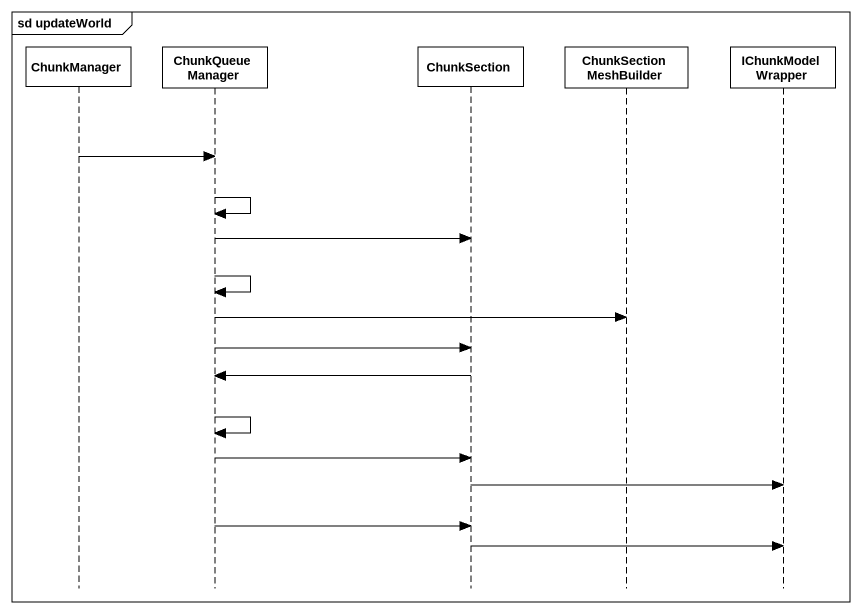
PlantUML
@startuml
mainframe sd updateWorld
hide footbox
participant ChunkManager
participant ChunkQueueManager
participant ChunkSection
participant ChunkSectionMeshBuilder
participant IChunkModelWrapper

ChunkManager -> ChunkQueueManager
ChunkQueueManager -> ChunkQueueManager
ChunkQueueManager -> ChunkSection
ChunkQueueManager -> ChunkQueueManager
ChunkQueueManager -> ChunkSectionMeshBuilder
ChunkQueueManager -> ChunkSection
ChunkSection -> ChunkQueueManager
ChunkQueueManager -> ChunkQueueManager
ChunkQueueManager -> ChunkSection
ChunkSection -> IChunkModelWrapper
ChunkQueueManager -> ChunkSection
ChunkSection -> IChunkModelWrapper
@enduml
